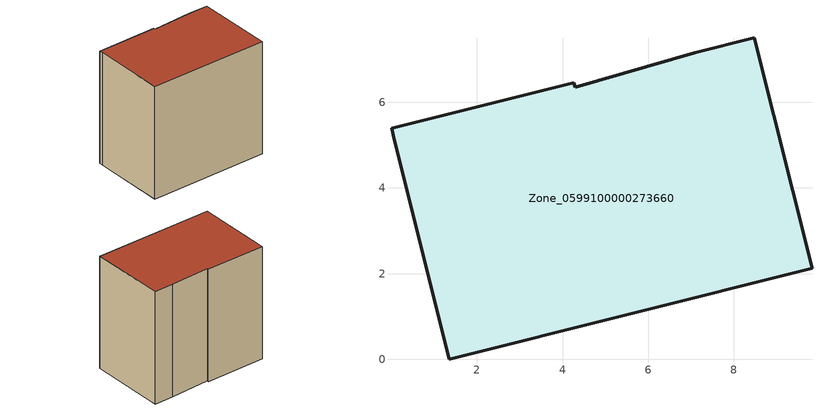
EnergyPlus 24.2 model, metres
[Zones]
Zone_0599100000273660
 floor ground (C_G): 0.07,5.12 0.01,5.39 4.26,6.46 4.29,6.35 7.08,7.16 8.47,7.51 9.82,2.12 1.35,0 z0
 wall outside (C_F): 9.82,2.12 8.47,7.51 7.08,7.16 4.29,6.35 4.26,6.46 0.01,5.39 0.07,5.12 1.35,0 9.82,2.12 z0:8.35
 roof outside (C_R): 0.01,5.39 0.07,5.12 1.35,0 9.82,2.12 8.47,7.51 7.08,7.16 4.29,6.35 4.26,6.46 z8.35
[BUILDING]
Pand.0599100000273660: North Axis=0; Terrain=City; Loads Convergence Tolerance Value=0.04; Temperature Convergence Tolerance Value=0.4; Solar Distribution=FullExterior; Maximum Number of Warmup Days=25; Minimum Number of Warmup Days=1
[Site:Location]
Rotterdam.The.Hague.AP_ZH_NLD Design_Conditions: Latitude=51.96; Longitude=4.45; Time Zone=1; Elevation=-4.5
[SITE:GROUNDTEMPERATURE:BUILDINGSURFACE]
18, 18, 18, 18, 18, 18, 18, 18, 18, 18, 18, 18
[MATERIAL] Thermal Absorptance=0.9; Solar Absorptance=0.7; Visible Absorptance=0.7
Name | Roughness | Thickness | Conductivity | Density | Specific Heat
G.TC.1975-1991 | MediumSmooth | 0.15 | 0.288461 | 540 | 1210
F.TC.1975-1991 | Rough | 0.3 | 0.230769 | 1920 | 840
R.TC.1975-1991 | MediumRough | 0.2 | 0.153846 | 1500 | 1000
[CONSTRUCTION]
C_G: G.TC.1975-1991
C_F: F.TC.1975-1991
C_R: R.TC.1975-1991
[ZONE]
Zone_0599100000273660: Type=1; Multiplier=1; Ceiling Height=Autocalculate; Volume=Autocalculate; Floor Area=autocalculate; Part of Total Floor Area=Yes
[ZONEINFILTRATION:DESIGNFLOWRATE]
Infil_Zone_0599100000273660: Zone or ZoneList or Space or SpaceList=Zone_0599100000273660; Schedule=AlwaysOn; Design Flow Rate Calculation Method=Flow/Area; Flow Rate per Floor Area=0.003; Constant Term Coefficient=1; Temperature Term Coefficient=0; Velocity Term Coefficient=0; Velocity Squared Term Coefficient=0
[HVACTEMPLATE:ZONE:IDEALLOADSAIRSYSTEM]
Zone_0599100000273660: Maximum Heating Supply Air Temperature=50; Minimum Cooling Supply Air Temperature=13; Maximum Heating Supply Air Humidity Ratio=0.0156; Minimum Cooling Supply Air Humidity Ratio=0.0077; Heating Limit=NoLimit; Cooling Limit=NoLimit; Dehumidification Control Type=ConstantSensibleHeatRatio; Cooling Sensible Heat Ratio=0.7; Dehumidification Setpoint=60; Humidification Control Type=None; Humidification Setpoint=30; Outdoor Air Method=None; Outdoor Air Flow Rate per Person=0.00944; Outdoor Air Flow Rate per Zone Floor Area=0; Outdoor Air Flow Rate per Zone=0; Demand Controlled Ventilation Type=None; Outdoor Air Economizer Type=NoEconomizer; Heat Recovery Type=None; Sensible Heat Recovery Effectiveness=0.7; Latent Heat Recovery Effectiveness=0.65
[ZONECONTROL:THERMOSTAT]
ThermostatControl_Zone_0599100000273660: Zone or ZoneList=Zone_0599100000273660; Control Type Schedule=DualSetpointControlType; Control 1=Thermostat_Zone_0599100000273660; Temperature Difference Between Cutout And Setpoint=0
[THERMOSTATSETPOINT:DUALSETPOINT]
Thermostat_Zone_0599100000273660: Heating Setpoint Temperature Schedule=HeatingSetpoint_Zone_0599100000273660; Cooling Setpoint Temperature Schedule=CoolingSetpoint_Zone_0599100000273660
[SCHEDULE:COMPACT]
HeatingSetpoint_Zone_0599100000273660: Through: 12/31, For: AllDays, Until: 24:00, 21
CoolingSetpoint_Zone_0599100000273660: Through: 12/31, For: AllDays, Until: 24:00, 24
DualSetpointControlType: Through: 12/31, For: AllDays, Until: 24:00, 4
AlwaysOn: Through: 12/31, For: AllDays, Until: 24:00, 1
